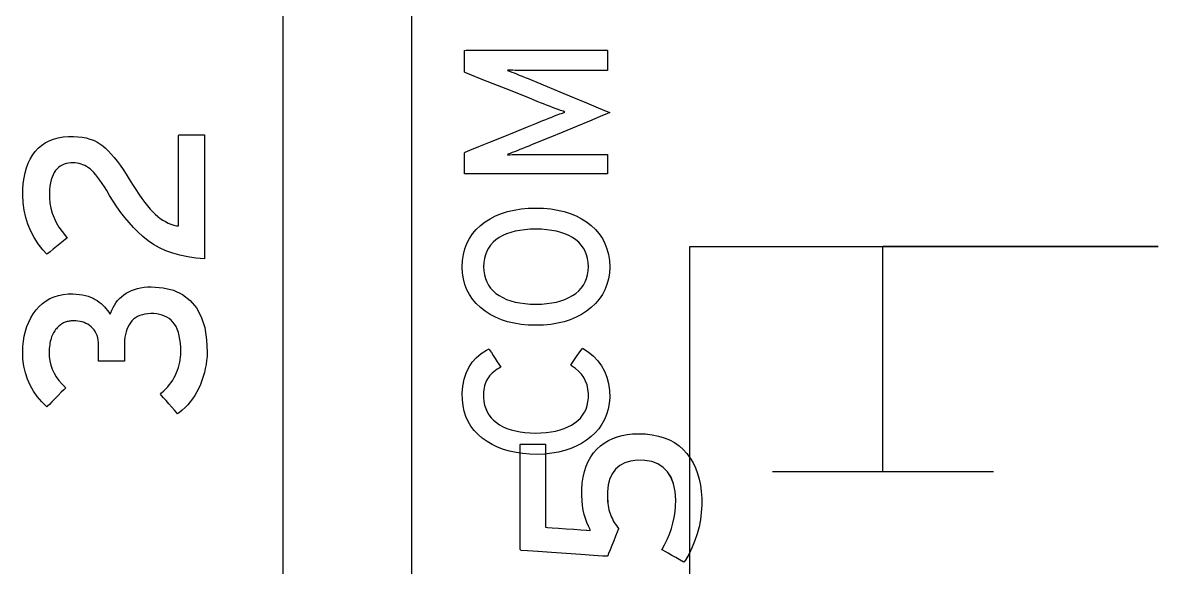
# Model space of a CAD drawing. Extents: x 1 to 47.7, y 0.2 to 35.
# Drawn here: x 36.087 to 36.704, y 12.965 to 13.261 of the extents above; entities that cross this region are included whole.
import ezdxf

# ---------------------------------------------------------------- set-up
doc = ezdxf.new("R2010")
doc.units = 0
doc.header["$MEASUREMENT"] = 0
for name, color, linetype in [('7_2___8__INDEPENDENT_INPUT', 7, 'CONTINUOUS'), ('7_3___8__OPTOISO_INDEPENDE', 7, 'CONTINUOUS'), ('7_4___24__OPTOISO_INDEPEND', 7, 'CONTINUOUS'), ('7_6____8__INDEPENDENT_INPU', 7, 'CONTINUOUS'), ('7_7____8__OPTOISO_INDEPEND', 7, 'CONTINUOUS'), ('8_0_____DWG', 7, 'CONTINUOUS')]:
    doc.layers.add(name, color=color, linetype=linetype)

msp = doc.modelspace()

# ---------------------------------------------------------------- linework, layer by layer
at = {"layer": '7_2___8__INDEPENDENT_INPUT'}
for points in [[(36.55459, 13.01679), (36.55459, 13.1393), (36.70423, 13.1393)], [(36.4946, 13.01679), (36.61459, 13.01679)]]:
    msp.add_lwpolyline(points, dxfattribs=at)
msp.add_lwpolyline([(36.42155, 13.03735), (36.42545, 13.03719), (36.4291, 13.03677), (36.43252, 13.03609), (36.43571, 13.03515), (36.43865, 13.03394), (36.44136, 13.03248), (36.44383, 13.03075), (36.44607, 13.02876), (36.44807, 13.02652), (36.44984, 13.02409), (36.45139, 13.02149), (36.45272, 13.01872), (36.45383, 13.01578), (36.45472, 13.01267), (36.45539, 13.00938), (36.45584, 13.00593), (36.45608, 13.0023), (36.45608, 12.99843), (36.45585, 12.99445), (36.45536, 12.99054), (36.45463, 12.98671), (36.45365, 12.98294), (36.45241, 12.97924), (36.45093, 12.97561), (36.4492, 12.97206), (36.44722, 12.96857), (36.44631, 12.96753), (36.44537, 12.96807), (36.44385, 12.96893), (36.44196, 12.97), (36.43991, 12.97116), (36.43793, 12.97229), (36.43622, 12.97326), (36.43499, 12.97396), (36.43447, 12.97425), (36.43589, 12.97686), (36.43731, 12.97981), (36.43855, 12.98277), (36.4396, 12.98576), (36.44046, 12.98876), (36.44113, 12.99178), (36.44161, 12.99483), (36.4419, 12.99789), (36.44199, 13.00118), (36.44163, 13.0059), (36.44076, 13.01004), (36.4394, 13.01361), (36.43753, 13.0166), (36.43517, 13.01902), (36.43231, 13.02087), (36.42894, 13.02214), (36.42508, 13.02284), (36.42093, 13.02293), (36.41734, 13.02245), (36.41421, 13.02149), (36.41153, 13.02005), (36.4093, 13.01814), (36.40752, 13.01575), (36.40619, 13.01289), (36.40531, 13.00956), (36.40488, 13.00575), (36.40485, 13.00317), (36.40489, 13.00188), (36.40496, 13.00062), (36.40508, 12.9994), (36.40524, 12.99822), (36.40543, 12.99707), (36.40567, 12.99597), (36.40594, 12.9949), (36.40626, 12.99386), (36.40664, 12.99287), (36.40707, 12.99191), (36.40753, 12.99096), (36.40802, 12.99003), (36.40854, 12.98912), (36.4091, 12.98823), (36.40968, 12.98736), (36.4103, 12.98651), (36.41096, 12.98568), (36.41074, 12.98514), (36.41015, 12.98369), (36.4093, 12.98161), (36.4083, 12.97915), (36.40726, 12.9766), (36.40629, 12.9742), (36.40549, 12.97224), (36.40497, 12.97097), (36.40475, 12.97064), (36.40233, 12.97081), (36.39725, 12.97115), (36.39034, 12.97162), (36.38245, 12.97216), (36.37442, 12.9727), (36.3671, 12.9732), (36.36131, 12.9736), (36.35791, 12.97383), (36.35737, 12.97429), (36.35737, 12.97805), (36.35737, 12.98482), (36.35737, 12.9936), (36.35737, 13.00334), (36.35737, 13.01302), (36.35737, 13.02162), (36.35737, 13.02811), (36.35737, 13.03147), (36.35759, 13.03171), (36.35867, 13.03171), (36.36042, 13.03171), (36.36259, 13.03171), (36.36494, 13.03171), (36.36722, 13.03171), (36.36919, 13.03171), (36.37059, 13.03171), (36.3712, 13.03171), (36.3712, 13.03041), (36.3712, 13.02633), (36.3712, 13.02023), (36.3712, 13.01294), (36.3712, 13.00524), (36.3712, 12.99794), (36.3712, 12.99185), (36.3712, 12.98776), (36.37121, 12.98646), (36.37229, 12.98638), (36.3748, 12.9862), (36.37831, 12.98594), (36.38237, 12.98564), (36.38656, 12.98532), (36.39044, 12.98504), (36.39356, 12.98481), (36.39548, 12.98466), (36.39552, 12.98523), (36.39451, 12.9871), (36.39363, 12.98909), (36.39286, 12.99121), (36.39223, 12.99346), (36.39171, 12.99582), (36.39131, 12.99832), (36.39104, 13.00094), (36.3909, 13.00368), (36.39092, 13.00697), (36.39118, 13.01046), (36.39166, 13.01374), (36.39235, 13.0168), (36.39326, 13.01965), (36.39439, 13.02229), (36.39573, 13.02471), (36.39729, 13.02692), (36.39906, 13.02892), (36.40102, 13.0307), (36.40312, 13.03226), (36.40535, 13.03361), (36.40772, 13.03475), (36.41022, 13.03569), (36.41285, 13.03642), (36.41562, 13.03694), (36.41852, 13.03725)], close=True, dxfattribs=at)
at = {"layer": '7_3___8__OPTOISO_INDEPENDE'}
for points in [[(36.55459, 13.01679), (36.55459, 13.1393), (36.70423, 13.1393)], [(36.4946, 13.01679), (36.61459, 13.01679)]]:
    msp.add_lwpolyline(points, dxfattribs=at)
msp.add_lwpolyline([(36.42155, 13.03735), (36.42545, 13.03719), (36.4291, 13.03677), (36.43252, 13.03609), (36.43571, 13.03515), (36.43865, 13.03394), (36.44136, 13.03248), (36.44383, 13.03075), (36.44607, 13.02876), (36.44807, 13.02652), (36.44984, 13.02409), (36.45139, 13.02149), (36.45272, 13.01872), (36.45383, 13.01578), (36.45472, 13.01267), (36.45539, 13.00938), (36.45584, 13.00593), (36.45608, 13.0023), (36.45608, 12.99843), (36.45585, 12.99445), (36.45536, 12.99054), (36.45463, 12.98671), (36.45365, 12.98294), (36.45241, 12.97924), (36.45093, 12.97561), (36.4492, 12.97206), (36.44722, 12.96857), (36.44631, 12.96753), (36.44537, 12.96807), (36.44385, 12.96893), (36.44196, 12.97), (36.43991, 12.97116), (36.43793, 12.97229), (36.43622, 12.97326), (36.43499, 12.97396), (36.43447, 12.97425), (36.43589, 12.97686), (36.43731, 12.97981), (36.43855, 12.98277), (36.4396, 12.98576), (36.44046, 12.98876), (36.44113, 12.99178), (36.44161, 12.99483), (36.4419, 12.99789), (36.44199, 13.00118), (36.44163, 13.0059), (36.44076, 13.01004), (36.4394, 13.01361), (36.43753, 13.0166), (36.43517, 13.01902), (36.43231, 13.02087), (36.42894, 13.02214), (36.42508, 13.02284), (36.42093, 13.02293), (36.41734, 13.02245), (36.41421, 13.02149), (36.41153, 13.02005), (36.4093, 13.01814), (36.40752, 13.01575), (36.40619, 13.01289), (36.40531, 13.00956), (36.40488, 13.00575), (36.40485, 13.00317), (36.40489, 13.00188), (36.40496, 13.00062), (36.40508, 12.9994), (36.40524, 12.99822), (36.40543, 12.99707), (36.40567, 12.99597), (36.40594, 12.9949), (36.40626, 12.99386), (36.40664, 12.99287), (36.40707, 12.99191), (36.40753, 12.99096), (36.40802, 12.99003), (36.40854, 12.98912), (36.4091, 12.98823), (36.40968, 12.98736), (36.4103, 12.98651), (36.41096, 12.98568), (36.41074, 12.98514), (36.41015, 12.98369), (36.4093, 12.98161), (36.4083, 12.97915), (36.40726, 12.9766), (36.40629, 12.9742), (36.40549, 12.97224), (36.40497, 12.97097), (36.40475, 12.97064), (36.40233, 12.97081), (36.39725, 12.97115), (36.39034, 12.97162), (36.38245, 12.97216), (36.37442, 12.9727), (36.3671, 12.9732), (36.36131, 12.9736), (36.35791, 12.97383), (36.35737, 12.97429), (36.35737, 12.97805), (36.35737, 12.98482), (36.35737, 12.9936), (36.35737, 13.00334), (36.35737, 13.01302), (36.35737, 13.02162), (36.35737, 13.02811), (36.35737, 13.03147), (36.35759, 13.03171), (36.35867, 13.03171), (36.36042, 13.03171), (36.36259, 13.03171), (36.36494, 13.03171), (36.36722, 13.03171), (36.36919, 13.03171), (36.37059, 13.03171), (36.3712, 13.03171), (36.3712, 13.03041), (36.3712, 13.02633), (36.3712, 13.02023), (36.3712, 13.01294), (36.3712, 13.00524), (36.3712, 12.99794), (36.3712, 12.99185), (36.3712, 12.98776), (36.37121, 12.98646), (36.37229, 12.98638), (36.3748, 12.9862), (36.37831, 12.98594), (36.38237, 12.98564), (36.38656, 12.98532), (36.39044, 12.98504), (36.39356, 12.98481), (36.39548, 12.98466), (36.39552, 12.98523), (36.39451, 12.9871), (36.39363, 12.98909), (36.39286, 12.99121), (36.39223, 12.99346), (36.39171, 12.99582), (36.39131, 12.99832), (36.39104, 13.00094), (36.3909, 13.00368), (36.39092, 13.00697), (36.39118, 13.01046), (36.39166, 13.01374), (36.39235, 13.0168), (36.39326, 13.01965), (36.39439, 13.02229), (36.39573, 13.02471), (36.39729, 13.02692), (36.39906, 13.02892), (36.40102, 13.0307), (36.40312, 13.03226), (36.40535, 13.03361), (36.40772, 13.03475), (36.41022, 13.03569), (36.41285, 13.03642), (36.41562, 13.03694), (36.41852, 13.03725)], close=True, dxfattribs=at)
at = {"layer": '7_4___24__OPTOISO_INDEPEND'}
for points in [[(36.40489, 13.23493), (36.40341, 13.23493), (36.39946, 13.23493), (36.39376, 13.23493), (36.38705, 13.23493), (36.38006, 13.23493), (36.37351, 13.23493), (36.36813, 13.23493), (36.36467, 13.23493), (36.36332, 13.23493), (36.36142, 13.23494), (36.35962, 13.23494), (36.35791, 13.23496), (36.35629, 13.23498), (36.35476, 13.23501), (36.35333, 13.23504), (36.35198, 13.23508), (36.35074, 13.23512), (36.35054, 13.23497), (36.35164, 13.23455), (36.35282, 13.23409), (36.3541, 13.2336), (36.35545, 13.23306), (36.3569, 13.23249), (36.35843, 13.23188), (36.36005, 13.23123), (36.36176, 13.23054), (36.36306, 13.23001), (36.36648, 13.22858), (36.37201, 13.22627), (36.37888, 13.2234), (36.3863, 13.22029), (36.39352, 13.21728), (36.39974, 13.21467), (36.40419, 13.21281), (36.40609, 13.21202), (36.40486, 13.21149), (36.40091, 13.20986), (36.39501, 13.20742), (36.38795, 13.20451), (36.38051, 13.20143), (36.37345, 13.19852), (36.36755, 13.19608), (36.3636, 13.19445), (36.36215, 13.19385), (36.36042, 13.19316), (36.35878, 13.19251), (36.35723, 13.1919), (36.35577, 13.19132), (36.35439, 13.19077), (36.3531, 13.19027), (36.3519, 13.18979), (36.35078, 13.18936), (36.35047, 13.1891), (36.3517, 13.18914), (36.35302, 13.18918), (36.35443, 13.18922), (36.35594, 13.18924), (36.35754, 13.18927), (36.35923, 13.18929), (36.36101, 13.1893), (36.36289, 13.1893), (36.36423, 13.1893), (36.36717, 13.1893), (36.37219, 13.1893), (36.37854, 13.1893), (36.3855, 13.1893), (36.39233, 13.1893), (36.39832, 13.1893), (36.40272, 13.1893), (36.40482, 13.1893), (36.40489, 13.18907), (36.40489, 13.18817), (36.40489, 13.18678), (36.40489, 13.18509), (36.40489, 13.18328), (36.40489, 13.18155), (36.40489, 13.18007), (36.40489, 13.17905), (36.40489, 13.17867), (36.4021, 13.17867), (36.39462, 13.17867), (36.38385, 13.17867), (36.37116, 13.17867), (36.35794, 13.17867), (36.34556, 13.17867), (36.3354, 13.17867), (36.32884, 13.17867), (36.32712, 13.17869), (36.32712, 13.17929), (36.32712, 13.18053), (36.32712, 13.18223), (36.32712, 13.18417), (36.32712, 13.18614), (36.32712, 13.18794), (36.32712, 13.18937), (36.32712, 13.1902), (36.32743, 13.19046), (36.33012, 13.19155), (36.33497, 13.19353), (36.34125, 13.19609), (36.34823, 13.19892), (36.35516, 13.20175), (36.36132, 13.20425), (36.36597, 13.20615), (36.36837, 13.20712), (36.36969, 13.20767), (36.37137, 13.20836), (36.37299, 13.20902), (36.37458, 13.20965), (36.37611, 13.21024), (36.37759, 13.2108), (36.37903, 13.21133), (36.38042, 13.21182), (36.38176, 13.21229), (36.38074, 13.21274), (36.37938, 13.21322), (36.37797, 13.21374), (36.3765, 13.21429), (36.37497, 13.21487), (36.3734, 13.21549), (36.37177, 13.21613), (36.37008, 13.21681), (36.36852, 13.21744), (36.36672, 13.21816), (36.36251, 13.21984), (36.35662, 13.22219), (36.3498, 13.22492), (36.34277, 13.22772), (36.33627, 13.23032), (36.33103, 13.23241), (36.3278, 13.2337), (36.32712, 13.23402), (36.32712, 13.23472), (36.32712, 13.23607), (36.32712, 13.23786), (36.32712, 13.23987), (36.32712, 13.2419), (36.32712, 13.24372), (36.32712, 13.24513), (36.32712, 13.24591), (36.32802, 13.246), (36.33358, 13.246), (36.34306, 13.246), (36.35507, 13.246), (36.36822, 13.246), (36.38115, 13.246), (36.39246, 13.246), (36.40079, 13.246), (36.40475, 13.246), (36.40489, 13.24575), (36.40489, 13.24482), (36.40489, 13.24338), (36.40489, 13.24161), (36.40489, 13.23973), (36.40489, 13.23793), (36.40489, 13.23639), (36.40489, 13.23533)], [(36.36597, 13.16012), (36.3701, 13.15997), (36.37404, 13.1596), (36.37778, 13.159), (36.38132, 13.15817), (36.38466, 13.15711), (36.3878, 13.15582), (36.39074, 13.1543), (36.39348, 13.15256), (36.39604, 13.15057), (36.39835, 13.14838), (36.40035, 13.14601), (36.40206, 13.14347), (36.40347, 13.14076), (36.40458, 13.13787), (36.40539, 13.13481), (36.4059, 13.13157), (36.40611, 13.12816), (36.4059, 13.12477), (36.40539, 13.12157), (36.40458, 13.11853), (36.40347, 13.11568), (36.40206, 13.11301), (36.40035, 13.11051), (36.39835, 13.10818), (36.39604, 13.10604), (36.39348, 13.10405), (36.39074, 13.10226), (36.3878, 13.10071), (36.38466, 13.09938), (36.38132, 13.0983), (36.37778, 13.09745), (36.37404, 13.09683), (36.3701, 13.09646), (36.36597, 13.09631), (36.36183, 13.09646), (36.35788, 13.09683), (36.35413, 13.09745), (36.35058, 13.0983), (36.34722, 13.09938), (36.34405, 13.10071), (36.34109, 13.10226), (36.33831, 13.10405), (36.33575, 13.10604), (36.33348, 13.10818), (36.33151, 13.11051), (36.32983, 13.11301), (36.32845, 13.11568), (36.32736, 13.11853), (36.32657, 13.12157), (36.32607, 13.12477), (36.32587, 13.12816), (36.32607, 13.13157), (36.32657, 13.13481), (36.32736, 13.13787), (36.32845, 13.14076), (36.32983, 13.14347), (36.33151, 13.14601), (36.33348, 13.14838), (36.33575, 13.15057), (36.33831, 13.15256), (36.34109, 13.1543), (36.34405, 13.15582), (36.34722, 13.15711), (36.35058, 13.15817), (36.35413, 13.159), (36.35788, 13.1596), (36.36183, 13.15997)], [(36.36597, 13.14861), (36.36291, 13.14854), (36.36001, 13.14833), (36.35727, 13.14797), (36.35469, 13.14748), (36.35227, 13.14683), (36.35001, 13.14605), (36.3479, 13.14512), (36.34595, 13.14405), (36.34419, 13.14283), (36.34264, 13.14147), (36.34129, 13.13998), (36.34015, 13.13835), (36.33921, 13.13658), (36.33847, 13.13468), (36.33794, 13.13264), (36.33761, 13.13047), (36.33748, 13.12816), (36.33761, 13.1259), (36.33794, 13.12377), (36.33847, 13.12176), (36.33921, 13.11989), (36.34015, 13.11815), (36.34129, 13.11653), (36.34264, 13.11505), (36.34419, 13.11369), (36.34595, 13.11246), (36.3479, 13.11138), (36.35001, 13.11043), (36.35227, 13.10963), (36.35469, 13.10898), (36.35727, 13.10847), (36.36001, 13.10811), (36.36291, 13.10789), (36.36597, 13.10782), (36.36899, 13.10789), (36.37185, 13.10811), (36.37456, 13.10847), (36.37711, 13.10898), (36.37951, 13.10963), (36.38175, 13.11043), (36.38384, 13.11138), (36.38577, 13.11246), (36.38757, 13.11369), (36.3892, 13.11505), (36.39061, 13.11653), (36.3918, 13.11815), (36.39277, 13.11989), (36.39353, 13.12176), (36.39407, 13.12377), (36.3944, 13.1259), (36.3945, 13.12816), (36.3944, 13.13047), (36.39407, 13.13264), (36.39353, 13.13468), (36.39277, 13.13658), (36.3918, 13.13835), (36.39061, 13.13998), (36.3892, 13.14147), (36.38757, 13.14283), (36.38577, 13.14405), (36.38384, 13.14512), (36.38175, 13.14605), (36.37951, 13.14683), (36.37711, 13.14748), (36.37456, 13.14797), (36.37185, 13.14833), (36.36899, 13.14854)], [(36.39125, 13.0839), (36.3944, 13.08187), (36.39718, 13.07959), (36.39958, 13.07707), (36.40161, 13.07431), (36.40327, 13.07131), (36.40454, 13.06807), (36.40544, 13.06459), (36.40597, 13.06087), (36.40609, 13.05709), (36.40581, 13.05383), (36.40525, 13.05074), (36.4044, 13.04782), (36.40327, 13.04507), (36.40186, 13.04249), (36.40017, 13.04008), (36.39819, 13.03783), (36.39593, 13.03576), (36.39343, 13.03382), (36.39076, 13.03208), (36.3879, 13.03056), (36.38485, 13.02926), (36.38162, 13.02818), (36.37819, 13.02733), (36.37458, 13.0267), (36.37078, 13.0263), (36.36679, 13.02612), (36.36273, 13.0262), (36.35884, 13.02651), (36.35514, 13.02705), (36.35163, 13.02781), (36.3483, 13.0288), (36.34516, 13.03001), (36.3422, 13.03144), (36.33942, 13.0331), (36.33683, 13.03497), (36.33449, 13.03698), (36.33243, 13.03916), (36.33066, 13.04151), (36.32916, 13.04402), (36.32794, 13.0467), (36.327, 13.04955), (36.32635, 13.05257), (36.32597, 13.05575), (36.3259, 13.05934), (36.32624, 13.06328), (36.32695, 13.06693), (36.32804, 13.07029), (36.3295, 13.07338), (36.33134, 13.07618), (36.33355, 13.07869), (36.33614, 13.08093), (36.3391, 13.08288), (36.34047, 13.08344), (36.34096, 13.0827), (36.34176, 13.08145), (36.34277, 13.07989), (36.34387, 13.07819), (36.34494, 13.07653), (36.34586, 13.07509), (36.34653, 13.07406), (36.34682, 13.0736), (36.3459, 13.07303), (36.3449, 13.07237), (36.34395, 13.07168), (36.34307, 13.07099), (36.34226, 13.07027), (36.34151, 13.06954), (36.34082, 13.06878), (36.3402, 13.06801), (36.33964, 13.06722), (36.33917, 13.06634), (36.33875, 13.06541), (36.33839, 13.06443), (36.3381, 13.0634), (36.33786, 13.06231), (36.33768, 13.06117), (36.33756, 13.05998), (36.33749, 13.05874), (36.33751, 13.05707), (36.33771, 13.05492), (36.3381, 13.0529), (36.33868, 13.05099), (36.33945, 13.04922), (36.34042, 13.04757), (36.34158, 13.04604), (36.34294, 13.04464), (36.34448, 13.04337), (36.34623, 13.0422), (36.34815, 13.04116), (36.35022, 13.04025), (36.35243, 13.03949), (36.3548, 13.03886), (36.35731, 13.03837), (36.35998, 13.03801), (36.3628, 13.0378), (36.36576, 13.03772), (36.36872, 13.03778), (36.37152, 13.03798), (36.37418, 13.03831), (36.37668, 13.03878), (36.37905, 13.03939), (36.38126, 13.04014), (36.38333, 13.04103), (36.38525, 13.04205), (36.38703, 13.04321), (36.38868, 13.04446), (36.39013, 13.04585), (36.39136, 13.04735), (36.3924, 13.04899), (36.39322, 13.05075), (36.39385, 13.05263), (36.39426, 13.05464), (36.39447, 13.05678), (36.39448, 13.05916), (36.39423, 13.0616), (36.39373, 13.06388), (36.39297, 13.06599), (36.39196, 13.06795), (36.39069, 13.06976), (36.38917, 13.0714), (36.3874, 13.07288), (36.38536, 13.0742), (36.38491, 13.07472), (36.38544, 13.07549), (36.38628, 13.07671), (36.38732, 13.0782), (36.38842, 13.07981), (36.38948, 13.08135), (36.39039, 13.08265), (36.39101, 13.08356)]]:
    msp.add_lwpolyline(points, close=True, dxfattribs=at)
msp.add_lwpolyline([(36.49957, 12.83926), (36.44958, 12.83926), (36.44958, 13.13926), (36.70423, 13.13926)], dxfattribs=at)
at = {"layer": '7_6____8__INDEPENDENT_INPU'}
for points in [[(36.55459, 13.01679), (36.55459, 13.1393), (36.70423, 13.1393)], [(36.4946, 13.01679), (36.61459, 13.01679)]]:
    msp.add_lwpolyline(points, dxfattribs=at)
msp.add_lwpolyline([(36.42154, 13.03735), (36.42543, 13.03719), (36.42909, 13.03677), (36.43251, 13.03609), (36.43569, 13.03515), (36.43864, 13.03394), (36.44135, 13.03248), (36.44382, 13.03075), (36.44606, 13.02876), (36.44805, 13.02652), (36.44982, 13.02409), (36.45137, 13.02149), (36.45271, 13.01872), (36.45382, 13.01578), (36.45471, 13.01267), (36.45538, 13.00938), (36.45583, 13.00593), (36.45606, 13.0023), (36.45607, 12.99843), (36.45584, 12.99445), (36.45535, 12.99054), (36.45462, 12.98671), (36.45363, 12.98294), (36.4524, 12.97924), (36.45092, 12.97561), (36.44919, 12.97206), (36.44721, 12.96857), (36.44629, 12.96753), (36.44535, 12.96807), (36.44383, 12.96893), (36.44194, 12.97), (36.4399, 12.97116), (36.43791, 12.97229), (36.4362, 12.97326), (36.43498, 12.97396), (36.43445, 12.97425), (36.43587, 12.97686), (36.4373, 12.97981), (36.43854, 12.98277), (36.43959, 12.98576), (36.44045, 12.98876), (36.44112, 12.99178), (36.4416, 12.99483), (36.44189, 12.99789), (36.44198, 13.00118), (36.44161, 13.0059), (36.44075, 13.01004), (36.43938, 13.01361), (36.43752, 13.0166), (36.43516, 13.01902), (36.43229, 13.02087), (36.42893, 13.02214), (36.42507, 13.02284), (36.42092, 13.02293), (36.41733, 13.02245), (36.4142, 13.02149), (36.41151, 13.02005), (36.40928, 13.01814), (36.4075, 13.01575), (36.40617, 13.01289), (36.4053, 13.00956), (36.40487, 13.00575), (36.40483, 13.00317), (36.40487, 13.00188), (36.40495, 13.00062), (36.40507, 12.9994), (36.40522, 12.99822), (36.40542, 12.99707), (36.40565, 12.99597), (36.40593, 12.9949), (36.40624, 12.99386), (36.40663, 12.99287), (36.40705, 12.99191), (36.40751, 12.99096), (36.408, 12.99003), (36.40853, 12.98912), (36.40908, 12.98823), (36.40967, 12.98736), (36.41029, 12.98651), (36.41094, 12.98568), (36.41072, 12.98514), (36.41013, 12.98369), (36.40929, 12.98161), (36.40829, 12.97915), (36.40725, 12.9766), (36.40628, 12.9742), (36.40548, 12.97224), (36.40496, 12.97097), (36.40474, 12.97064), (36.40232, 12.97081), (36.39724, 12.97115), (36.39033, 12.97162), (36.38244, 12.97216), (36.37441, 12.9727), (36.36708, 12.9732), (36.3613, 12.9736), (36.3579, 12.97383), (36.35735, 12.97429), (36.35735, 12.97805), (36.35735, 12.98482), (36.35735, 12.9936), (36.35735, 13.00334), (36.35735, 13.01302), (36.35735, 13.02162), (36.35735, 13.02811), (36.35735, 13.03147), (36.35758, 13.03171), (36.35866, 13.03171), (36.36041, 13.03171), (36.36258, 13.03171), (36.36493, 13.03171), (36.36721, 13.03171), (36.36917, 13.03171), (36.37058, 13.03171), (36.37118, 13.03171), (36.37119, 13.03041), (36.37119, 13.02633), (36.37119, 13.02023), (36.37119, 13.01294), (36.37119, 13.00524), (36.37119, 12.99794), (36.37119, 12.99185), (36.37119, 12.98776), (36.3712, 12.98646), (36.37228, 12.98638), (36.37479, 12.9862), (36.37829, 12.98594), (36.38236, 12.98564), (36.38655, 12.98532), (36.39042, 12.98504), (36.39354, 12.98481), (36.39547, 12.98466), (36.39551, 12.98523), (36.3945, 12.9871), (36.39361, 12.98909), (36.39285, 12.99121), (36.39221, 12.99346), (36.39169, 12.99582), (36.3913, 12.99832), (36.39103, 13.00094), (36.39088, 13.00368), (36.39091, 13.00697), (36.39117, 13.01046), (36.39165, 13.01374), (36.39234, 13.0168), (36.39325, 13.01965), (36.39437, 13.02229), (36.39572, 13.02471), (36.39727, 13.02692), (36.39905, 13.02892), (36.40101, 13.0307), (36.40311, 13.03226), (36.40534, 13.03361), (36.4077, 13.03475), (36.4102, 13.03569), (36.41284, 13.03642), (36.4156, 13.03694), (36.4185, 13.03725)], close=True, dxfattribs=at)
at = {"layer": '7_7____8__OPTOISO_INDEPEND'}
for points in [[(36.55459, 13.01679), (36.55459, 13.1393), (36.70423, 13.1393)], [(36.4946, 13.01679), (36.61459, 13.01679)]]:
    msp.add_lwpolyline(points, dxfattribs=at)
msp.add_lwpolyline([(36.42155, 13.03735), (36.42545, 13.03719), (36.4291, 13.03677), (36.43252, 13.03609), (36.43571, 13.03515), (36.43865, 13.03394), (36.44136, 13.03248), (36.44383, 13.03075), (36.44607, 13.02876), (36.44807, 13.02652), (36.44984, 13.02409), (36.45139, 13.02149), (36.45272, 13.01872), (36.45383, 13.01578), (36.45472, 13.01267), (36.45539, 13.00938), (36.45584, 13.00593), (36.45608, 13.0023), (36.45608, 12.99843), (36.45585, 12.99445), (36.45536, 12.99054), (36.45463, 12.98671), (36.45365, 12.98294), (36.45241, 12.97924), (36.45093, 12.97561), (36.4492, 12.97206), (36.44722, 12.96857), (36.44631, 12.96753), (36.44537, 12.96807), (36.44385, 12.96893), (36.44196, 12.97), (36.43991, 12.97116), (36.43793, 12.97229), (36.43622, 12.97326), (36.43499, 12.97396), (36.43447, 12.97425), (36.43589, 12.97686), (36.43731, 12.97981), (36.43855, 12.98277), (36.4396, 12.98576), (36.44046, 12.98876), (36.44113, 12.99178), (36.44161, 12.99483), (36.4419, 12.99789), (36.44199, 13.00118), (36.44163, 13.0059), (36.44076, 13.01004), (36.4394, 13.01361), (36.43753, 13.0166), (36.43517, 13.01902), (36.43231, 13.02087), (36.42894, 13.02214), (36.42508, 13.02284), (36.42093, 13.02293), (36.41734, 13.02245), (36.41421, 13.02149), (36.41153, 13.02005), (36.4093, 13.01814), (36.40752, 13.01575), (36.40619, 13.01289), (36.40531, 13.00956), (36.40488, 13.00575), (36.40485, 13.00317), (36.40489, 13.00188), (36.40496, 13.00062), (36.40508, 12.9994), (36.40524, 12.99822), (36.40543, 12.99707), (36.40567, 12.99597), (36.40594, 12.9949), (36.40626, 12.99386), (36.40664, 12.99287), (36.40707, 12.99191), (36.40753, 12.99096), (36.40802, 12.99003), (36.40854, 12.98912), (36.4091, 12.98823), (36.40968, 12.98736), (36.4103, 12.98651), (36.41096, 12.98568), (36.41074, 12.98514), (36.41015, 12.98369), (36.4093, 12.98161), (36.4083, 12.97915), (36.40726, 12.9766), (36.40629, 12.9742), (36.40549, 12.97224), (36.40497, 12.97097), (36.40475, 12.97064), (36.40233, 12.97081), (36.39725, 12.97115), (36.39034, 12.97162), (36.38245, 12.97216), (36.37442, 12.9727), (36.3671, 12.9732), (36.36131, 12.9736), (36.35791, 12.97383), (36.35737, 12.97429), (36.35737, 12.97805), (36.35737, 12.98482), (36.35737, 12.9936), (36.35737, 13.00334), (36.35737, 13.01302), (36.35737, 13.02162), (36.35737, 13.02811), (36.35737, 13.03147), (36.35759, 13.03171), (36.35867, 13.03171), (36.36042, 13.03171), (36.36259, 13.03171), (36.36494, 13.03171), (36.36722, 13.03171), (36.36919, 13.03171), (36.37059, 13.03171), (36.3712, 13.03171), (36.3712, 13.03041), (36.3712, 13.02633), (36.3712, 13.02023), (36.3712, 13.01294), (36.3712, 13.00524), (36.3712, 12.99794), (36.3712, 12.99185), (36.3712, 12.98776), (36.37121, 12.98646), (36.37229, 12.98638), (36.3748, 12.9862), (36.37831, 12.98594), (36.38237, 12.98564), (36.38656, 12.98532), (36.39044, 12.98504), (36.39356, 12.98481), (36.39548, 12.98466), (36.39552, 12.98523), (36.39451, 12.9871), (36.39363, 12.98909), (36.39286, 12.99121), (36.39223, 12.99346), (36.39171, 12.99582), (36.39131, 12.99832), (36.39104, 13.00094), (36.3909, 13.00368), (36.39092, 13.00697), (36.39118, 13.01046), (36.39166, 13.01374), (36.39235, 13.0168), (36.39326, 13.01965), (36.39439, 13.02229), (36.39573, 13.02471), (36.39729, 13.02692), (36.39906, 13.02892), (36.40102, 13.0307), (36.40312, 13.03226), (36.40535, 13.03361), (36.40772, 13.03475), (36.41022, 13.03569), (36.41285, 13.03642), (36.41562, 13.03694), (36.41852, 13.03725)], close=True, dxfattribs=at)
at = {"layer": '8_0_____DWG'}
for points in [[(36.22843, 13.94184), (36.22843, 13.75805), (36.22843, 13.57284), (36.22843, 13.3863), (36.22843, 13.19851), (36.22843, 13.00958), (36.22843, 12.8196), (36.22843, 12.62867), (36.22843, 12.43688), (36.22843, 12.24433), (36.22843, 12.05111), (36.22843, 11.66305), (36.22843, 11.27346), (36.22843, 10.88312), (36.22843, 10.49277)], [(36.29846, 10.49277), (36.29846, 10.88312), (36.29846, 11.27346), (36.29846, 11.66305), (36.29846, 12.05111), (36.29846, 12.24433), (36.29846, 12.43688), (36.29846, 12.62867), (36.29846, 12.8196), (36.29846, 13.00958), (36.29846, 13.19851), (36.29846, 13.3863), (36.29846, 13.57284), (36.29846, 13.75805), (36.29846, 13.94184)]]:
    msp.add_lwpolyline(points, dxfattribs=at)
for points in [[(36.18576, 13.13249), (36.1811, 13.13289), (36.17668, 13.13353), (36.1725, 13.1344), (36.16855, 13.13551), (36.16484, 13.13686), (36.16137, 13.13844), (36.15814, 13.14025), (36.15514, 13.1423), (36.15239, 13.14458), (36.1498, 13.14702), (36.1473, 13.14956), (36.14489, 13.1522), (36.14258, 13.15494), (36.14036, 13.15778), (36.13824, 13.16072), (36.13621, 13.16377), (36.13427, 13.16691), (36.13266, 13.16966), (36.1314, 13.17169), (36.13017, 13.17356), (36.12899, 13.17526), (36.12786, 13.17681), (36.12676, 13.17819), (36.1257, 13.17941), (36.12468, 13.18047), (36.1237, 13.18136), (36.12274, 13.18208), (36.12176, 13.18269), (36.12077, 13.18322), (36.11975, 13.18367), (36.11872, 13.18403), (36.11767, 13.18432), (36.1166, 13.18453), (36.11551, 13.18466), (36.11441, 13.18471), (36.1131, 13.18466), (36.11184, 13.18452), (36.11064, 13.18427), (36.10952, 13.18391), (36.10846, 13.18344), (36.10747, 13.18287), (36.10655, 13.1822), (36.10569, 13.18142), (36.10491, 13.18053), (36.10417, 13.17947), (36.10353, 13.17827), (36.10298, 13.17692), (36.10251, 13.17544), (36.10214, 13.17382), (36.10185, 13.17205), (36.10166, 13.17014), (36.10156, 13.1681), (36.10157, 13.16569), (36.10183, 13.16284), (36.10233, 13.16007), (36.10306, 13.15737), (36.10404, 13.15474), (36.10525, 13.15218), (36.1067, 13.1497), (36.10839, 13.14728), (36.11031, 13.14494), (36.11112, 13.14382), (36.11033, 13.14317), (36.10898, 13.14208), (36.10727, 13.14069), (36.1054, 13.13917), (36.10356, 13.13767), (36.10195, 13.13637), (36.10076, 13.1354), (36.1002, 13.13495), (36.098, 13.1374), (36.09548, 13.14068), (36.09329, 13.14408), (36.09142, 13.14761), (36.08989, 13.15126), (36.08868, 13.15504), (36.0878, 13.15894), (36.08725, 13.16296), (36.08702, 13.1671), (36.08711, 13.17041), (36.08735, 13.17356), (36.08777, 13.17653), (36.08835, 13.17934), (36.08909, 13.18199), (36.09, 13.18447), (36.09108, 13.18678), (36.09232, 13.18892), (36.09374, 13.19089), (36.09538, 13.19267), (36.09721, 13.19423), (36.09921, 13.19557), (36.10139, 13.1967), (36.10374, 13.1976), (36.10628, 13.1983), (36.10899, 13.19877), (36.11188, 13.19903), (36.11466, 13.19907), (36.11703, 13.19893), (36.11929, 13.19865), (36.12144, 13.19823), (36.12348, 13.19767), (36.12542, 13.19696), (36.12724, 13.19611), (36.12896, 13.19511), (36.13057, 13.19397), (36.13209, 13.19265), (36.13363, 13.19113), (36.13519, 13.18945), (36.13676, 13.18759), (36.13836, 13.18557), (36.13998, 13.18337), (36.14161, 13.181), (36.14327, 13.17846), (36.14494, 13.17575), (36.14671, 13.17285), (36.14845, 13.17012), (36.15013, 13.1676), (36.15175, 13.16528), (36.15332, 13.16317), (36.15484, 13.16125), (36.1563, 13.15954), (36.1577, 13.15803), (36.15906, 13.15673), (36.16043, 13.15557), (36.16182, 13.15451), (36.16324, 13.15356), (36.16468, 13.15272), (36.16613, 13.15198), (36.16761, 13.15134), (36.16911, 13.15082), (36.17063, 13.1504), (36.17166, 13.15038), (36.17166, 13.15328), (36.17166, 13.15887), (36.17166, 13.16628), (36.17166, 13.17463), (36.17166, 13.18303), (36.17166, 13.19059), (36.17166, 13.19643), (36.17166, 13.19966), (36.17182, 13.20003), (36.17283, 13.20003), (36.17455, 13.20003), (36.17673, 13.20003), (36.17911, 13.20003), (36.18146, 13.20003), (36.18351, 13.20003), (36.18502, 13.20003), (36.18574, 13.20003), (36.18576, 13.19854), (36.18576, 13.19284), (36.18576, 13.18402), (36.18576, 13.17327), (36.18576, 13.16178), (36.18576, 13.15076), (36.18576, 13.14141), (36.18576, 13.13492)], [(36.1569, 13.11734), (36.16334, 13.11678), (36.16902, 13.11535), (36.17393, 13.11305), (36.17808, 13.10988), (36.18146, 13.10583), (36.18407, 13.10091), (36.18592, 13.09512), (36.187, 13.08845), (36.18732, 13.08172), (36.18721, 13.07944), (36.187, 13.07718), (36.18669, 13.07495), (36.18628, 13.07274), (36.18577, 13.07056), (36.18516, 13.0684), (36.18445, 13.06627), (36.18364, 13.06416), (36.18272, 13.06207), (36.18169, 13.06006), (36.18058, 13.05815), (36.17938, 13.05634), (36.1781, 13.05464), (36.17674, 13.05304), (36.1753, 13.05154), (36.17377, 13.05014), (36.17217, 13.04884), (36.17115, 13.04822), (36.17055, 13.0489), (36.16948, 13.05014), (36.16807, 13.05175), (36.1665, 13.05354), (36.16494, 13.05534), (36.16353, 13.05695), (36.16245, 13.05818), (36.16186, 13.05886), (36.16251, 13.05953), (36.16369, 13.06061), (36.1648, 13.06173), (36.16584, 13.06288), (36.16681, 13.06407), (36.16771, 13.06529), (36.16854, 13.06656), (36.1693, 13.06786), (36.16998, 13.06919), (36.1706, 13.07058), (36.17114, 13.07198), (36.17161, 13.07338), (36.17201, 13.07479), (36.17234, 13.0762), (36.1726, 13.07761), (36.17278, 13.07903), (36.1729, 13.08045), (36.17295, 13.08187), (36.17291, 13.0842), (36.17276, 13.08652), (36.1725, 13.08868), (36.17213, 13.09067), (36.17164, 13.09249), (36.17105, 13.09415), (36.17035, 13.09563), (36.16953, 13.09695), (36.16861, 13.0981), (36.16763, 13.09908), (36.16656, 13.09995), (36.1654, 13.10069), (36.16416, 13.10132), (36.16283, 13.10184), (36.16142, 13.10223), (36.15992, 13.10251), (36.15833, 13.10267), (36.15666, 13.10271), (36.15502, 13.1026), (36.15348, 13.10239), (36.15204, 13.10205), (36.1507, 13.10161), (36.14947, 13.10105), (36.14833, 13.10038), (36.14729, 13.09959), (36.14636, 13.09868), (36.14553, 13.09766), (36.14482, 13.09654), (36.1442, 13.09534), (36.14366, 13.09406), (36.14321, 13.09272), (36.14286, 13.09129), (36.14258, 13.0898), (36.1424, 13.08823), (36.14231, 13.08658), (36.14229, 13.08555), (36.14229, 13.085), (36.14229, 13.08399), (36.14229, 13.08267), (36.14229, 13.0812), (36.14229, 13.07974), (36.14229, 13.07842), (36.14229, 13.07741), (36.14229, 13.07686), (36.14212, 13.0768), (36.14112, 13.0768), (36.13942, 13.0768), (36.13726, 13.0768), (36.1349, 13.0768), (36.13257, 13.0768), (36.13052, 13.0768), (36.12899, 13.0768), (36.12823, 13.0768), (36.12819, 13.07696), (36.12819, 13.07765), (36.12819, 13.07874), (36.12819, 13.0801), (36.12819, 13.08156), (36.12819, 13.08298), (36.12819, 13.08421), (36.12819, 13.08509), (36.12819, 13.08548), (36.12815, 13.08676), (36.12801, 13.08816), (36.12777, 13.08947), (36.12743, 13.0907), (36.12698, 13.09185), (36.12644, 13.09291), (36.12578, 13.09388), (36.12503, 13.09477), (36.12417, 13.09557), (36.12329, 13.09625), (36.12236, 13.09686), (36.12139, 13.09738), (36.12038, 13.09782), (36.11932, 13.09817), (36.11822, 13.09845), (36.11707, 13.09864), (36.11588, 13.09875), (36.11476, 13.09878), (36.11428, 13.09877), (36.11379, 13.09874), (36.11329, 13.0987), (36.11279, 13.09864), (36.11228, 13.09856), (36.11177, 13.09847), (36.11124, 13.09836), (36.11071, 13.09823), (36.11017, 13.09807), (36.10964, 13.09784), (36.10913, 13.09758), (36.10862, 13.0973), (36.10813, 13.09698), (36.10765, 13.09664), (36.10718, 13.09626), (36.10672, 13.09586), (36.10627, 13.09543), (36.10582, 13.09497), (36.10537, 13.09448), (36.10493, 13.09396), (36.10452, 13.0934), (36.10412, 13.09281), (36.10375, 13.09218), (36.1034, 13.09152), (36.10306, 13.09082), (36.10275, 13.0901), (36.10247, 13.08932), (36.10223, 13.08849), (36.10201, 13.0876), (36.10183, 13.08668), (36.10169, 13.08571), (36.10157, 13.08469), (36.10148, 13.08363), (36.10143, 13.08252), (36.1014, 13.08137), (36.10148, 13.07929), (36.10178, 13.07693), (36.1023, 13.07464), (36.10305, 13.07244), (36.10403, 13.07032), (36.10523, 13.06828), (36.10665, 13.06633), (36.1083, 13.06446), (36.11017, 13.06267), (36.11019, 13.06214), (36.10929, 13.06123), (36.10794, 13.05986), (36.10631, 13.0582), (36.10458, 13.05643), (36.10292, 13.05475), (36.10151, 13.05332), (36.10054, 13.05233), (36.10018, 13.05196), (36.0974, 13.05468), (36.09496, 13.05754), (36.09284, 13.06056), (36.09105, 13.06373), (36.08959, 13.06704), (36.08845, 13.07051), (36.08765, 13.07413), (36.08717, 13.07789), (36.08702, 13.08169), (36.08714, 13.08471), (36.08742, 13.08762), (36.08788, 13.09041), (36.08851, 13.09308), (36.08931, 13.09563), (36.09029, 13.09807), (36.09143, 13.10039), (36.09276, 13.1026), (36.09425, 13.10468), (36.09592, 13.10656), (36.09774, 13.10822), (36.0997, 13.10965), (36.10182, 13.11084), (36.10409, 13.11182), (36.10651, 13.11256), (36.10908, 13.11308), (36.1118, 13.11337), (36.11424, 13.1134), (36.1161, 13.11329), (36.11786, 13.1131), (36.11952, 13.11285), (36.1211, 13.11251), (36.12257, 13.11211), (36.12395, 13.11163), (36.12524, 13.11108), (36.12643, 13.11045), (36.12754, 13.10974), (36.1286, 13.10897), (36.12961, 13.10815), (36.13056, 13.10729), (36.13145, 13.10638), (36.13229, 13.10543), (36.13307, 13.10443), (36.1338, 13.10339), (36.13448, 13.1023), (36.13498, 13.10308), (36.13551, 13.10455), (36.13614, 13.10595), (36.13687, 13.10728), (36.1377, 13.10854), (36.13863, 13.10973), (36.13965, 13.11085), (36.14078, 13.1119), (36.142, 13.11288), (36.14329, 13.11378), (36.14467, 13.11459), (36.14614, 13.11529), (36.14771, 13.11589), (36.14936, 13.11639), (36.15111, 13.11678), (36.15295, 13.11707), (36.15488, 13.11725)]]:
    msp.add_lwpolyline(points, close=True, dxfattribs=at)

doc.saveas('drawing.dxf')
